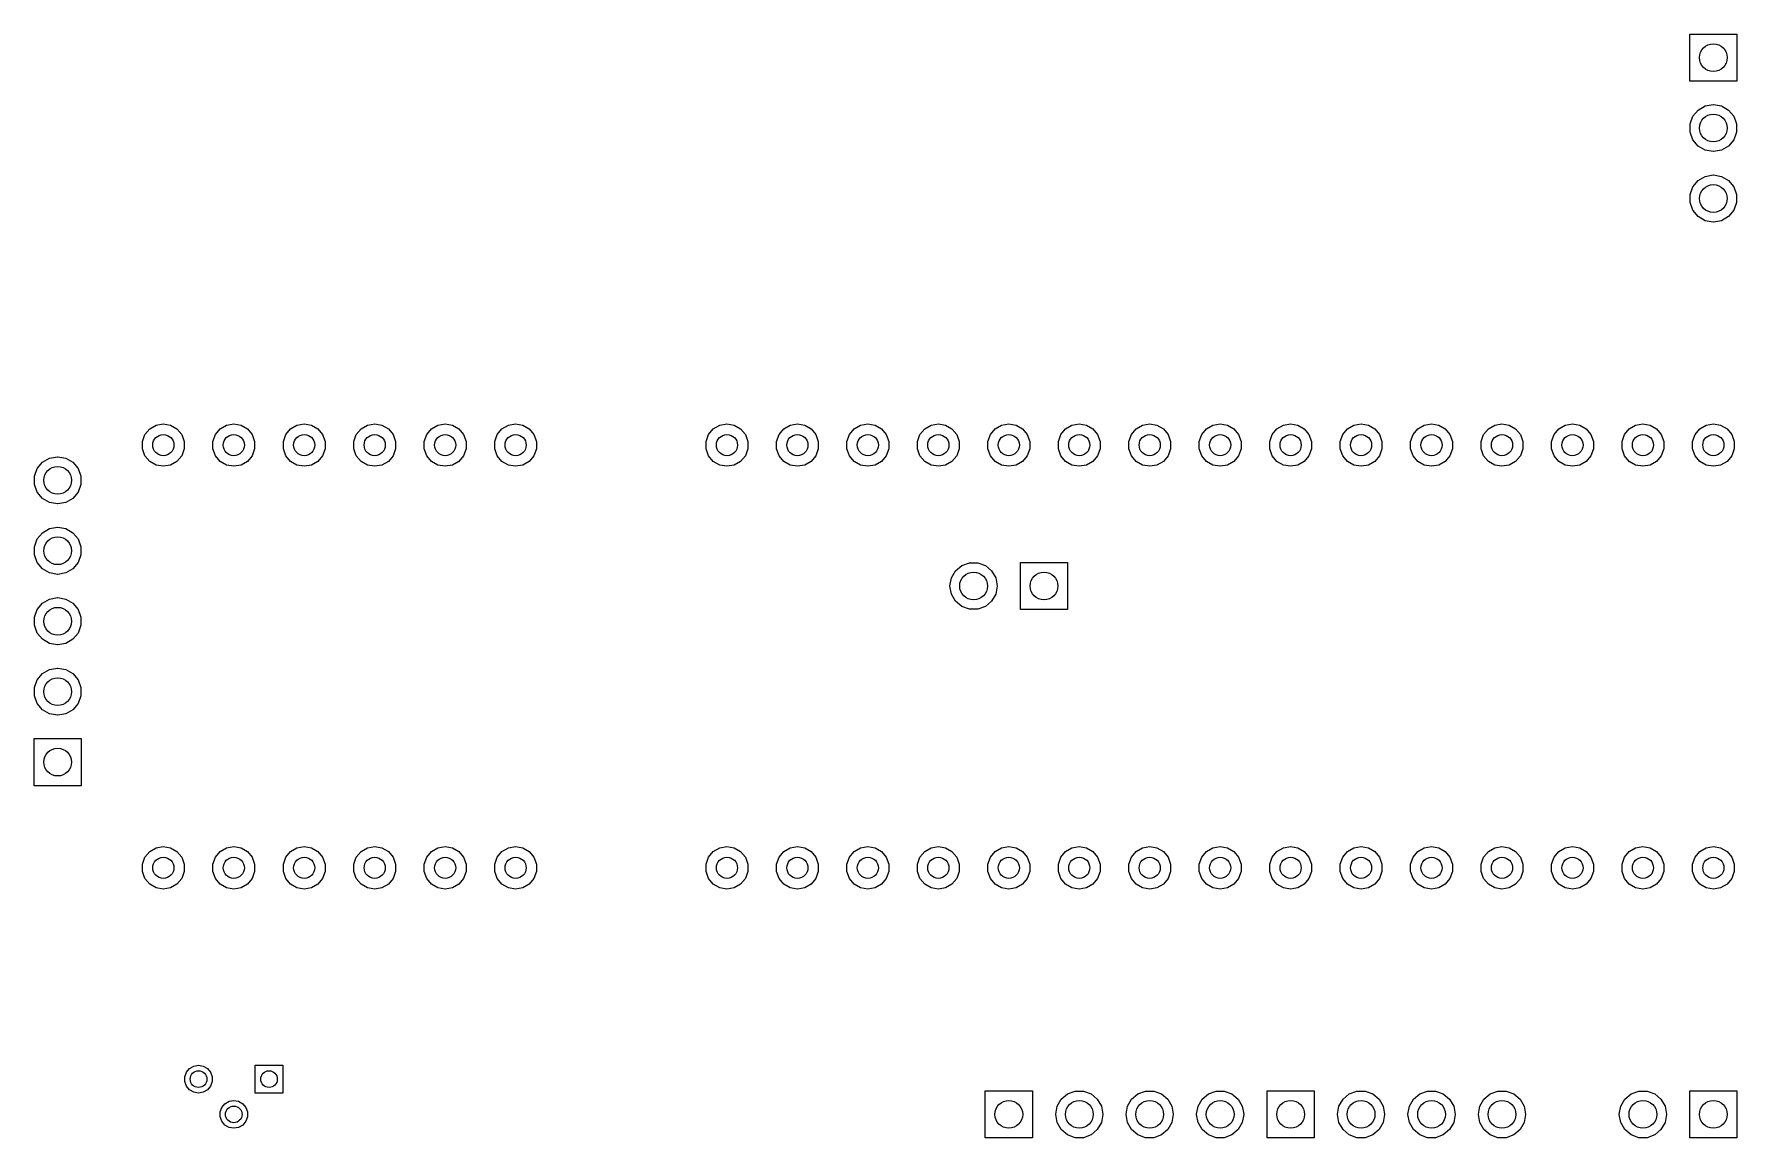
# Model space of a CAD drawing. Extents: x 119.8 to 181.2, y -84.7 to -44.9.
import ezdxf

# ---------------------------------------------------------------- set-up
doc = ezdxf.new("R2010")
doc.units = 0
doc.header["$MEASUREMENT"] = 0
doc.layers.add('BLACK', color=7, linetype='CONTINUOUS')

msp = doc.modelspace()

# ---------------------------------------------------------------- linework, layer by layer
at = {"layer": 'Black'}
for p, q in [((179.49, -46.57), (179.49, -44.87)), ((179.49, -44.87), (181.19, -44.87)), ((181.19, -44.87), (181.19, -46.57)), ((181.19, -46.57), (179.49, -46.57)), ((179.5, -48.1124), (179.601, -47.835)), ((179.601, -47.835), (179.79, -47.6089)), ((179.79, -47.6089), (180.046, -47.4613)), ((180.046, -47.4613), (180.337, -47.41)), ((180.337, -47.41), (180.343, -47.41)), ((180.343, -47.41), (180.634, -47.4613)), ((180.634, -47.4613), (180.89, -47.6089)), ((180.89, -47.6089), (181.079, -47.835)), ((181.079, -47.835), (181.18, -48.1124)), ((179.5, -48.4076), (179.5, -48.1124)), ((179.601, -48.685), (179.5, -48.4076)), ((181.18, -48.4076), (181.079, -48.685)), ((181.18, -48.1124), (181.18, -48.4076)), ((179.79, -48.9111), (179.601, -48.685)), ((180.046, -49.0587), (179.79, -48.9111)), ((180.337, -49.11), (180.046, -49.0587)), ((180.343, -49.11), (180.337, -49.11)), ((180.634, -49.0587), (180.343, -49.11)), ((180.89, -48.9111), (180.634, -49.0587)), ((181.079, -48.685), (180.89, -48.9111)), ((179.601, -50.375), (179.79, -50.1489)), ((179.79, -50.1489), (180.046, -50.0013)), ((180.046, -50.0013), (180.337, -49.95)), ((180.337, -49.95), (180.343, -49.95)), ((180.343, -49.95), (180.634, -50.0013)), ((180.634, -50.0013), (180.89, -50.1489)), ((180.89, -50.1489), (181.079, -50.375)), ((179.5, -50.6524), (179.601, -50.375)), ((179.5, -50.9476), (179.5, -50.6524)), ((179.601, -51.225), (179.5, -50.9476)), ((181.079, -50.375), (181.18, -50.6524)), ((181.18, -50.9476), (181.079, -51.225)), ((181.18, -50.6524), (181.18, -50.9476)), ((179.79, -51.4511), (179.601, -51.225)), ((180.046, -51.5987), (179.79, -51.4511)), ((180.89, -51.4511), (180.634, -51.5987)), ((181.079, -51.225), (180.89, -51.4511)), ((180.337, -51.65), (180.046, -51.5987)), ((180.343, -51.65), (180.337, -51.65)), ((180.634, -51.5987), (180.343, -51.65)), ((124.198, -58.9712), (124.46, -58.9251)), ((124.46, -58.9251), (124.722, -58.9712)), ((126.738, -58.9712), (127, -58.9251)), ((127, -58.9251), (127.262, -58.9712)), ((129.278, -58.9712), (129.54, -58.9251)), ((129.54, -58.9251), (129.802, -58.9712)), ((131.818, -58.9712), (132.08, -58.9251)), ((132.08, -58.9251), (132.342, -58.9712)), ((134.358, -58.9712), (134.62, -58.9251)), ((134.62, -58.9251), (134.882, -58.9712)), ((136.898, -58.9712), (137.16, -58.9251)), ((137.16, -58.9251), (137.422, -58.9712)), ((144.518, -58.9712), (144.78, -58.9251)), ((144.78, -58.9251), (145.042, -58.9712)), ((147.058, -58.9712), (147.32, -58.9251)), ((147.32, -58.9251), (147.582, -58.9712)), ((149.598, -58.9712), (149.86, -58.9251)), ((149.86, -58.9251), (150.122, -58.9712)), ((152.138, -58.9712), (152.4, -58.9251)), ((152.4, -58.9251), (152.662, -58.9712)), ((154.678, -58.9712), (154.94, -58.9251)), ((154.94, -58.9251), (155.202, -58.9712)), ((157.218, -58.9712), (157.48, -58.9251)), ((157.48, -58.9251), (157.742, -58.9712)), ((159.758, -58.9712), (160.02, -58.9251)), ((160.02, -58.9251), (160.282, -58.9712)), ((162.298, -58.9712), (162.56, -58.9251)), ((162.56, -58.9251), (162.822, -58.9712)), ((164.838, -58.9712), (165.1, -58.9251)), ((165.1, -58.9251), (165.362, -58.9712)), ((167.378, -58.9712), (167.64, -58.9251)), ((167.64, -58.9251), (167.902, -58.9712)), ((169.918, -58.9712), (170.18, -58.9251)), ((170.18, -58.9251), (170.442, -58.9712)), ((172.458, -58.9712), (172.72, -58.9251)), ((172.72, -58.9251), (172.982, -58.9712)), ((174.998, -58.9712), (175.26, -58.9251)), ((175.26, -58.9251), (175.522, -58.9712)), ((177.538, -58.9712), (177.8, -58.9251)), ((177.8, -58.9251), (178.062, -58.9712)), ((180.078, -58.9712), (180.34, -58.9251)), ((180.34, -58.9251), (180.602, -58.9712)), ((123.707, -59.5572), (123.798, -59.3075)), ((123.798, -59.3075), (123.968, -59.104)), ((123.968, -59.104), (124.198, -58.9712)), ((124.722, -58.9712), (124.952, -59.104)), ((124.952, -59.104), (125.122, -59.3075)), ((125.122, -59.3075), (125.213, -59.5572)), ((126.247, -59.5572), (126.338, -59.3075)), ((126.338, -59.3075), (126.508, -59.104)), ((126.508, -59.104), (126.738, -58.9712)), ((127.262, -58.9712), (127.492, -59.104)), ((127.492, -59.104), (127.662, -59.3075)), ((127.662, -59.3075), (127.753, -59.5572)), ((128.787, -59.5572), (128.878, -59.3075)), ((128.878, -59.3075), (129.048, -59.104)), ((129.048, -59.104), (129.278, -58.9712)), ((129.802, -58.9712), (130.032, -59.104)), ((130.032, -59.104), (130.202, -59.3075)), ((130.202, -59.3075), (130.293, -59.5572)), ((131.327, -59.5572), (131.418, -59.3075)), ((131.418, -59.3075), (131.588, -59.104)), ((131.588, -59.104), (131.818, -58.9712)), ((132.342, -58.9712), (132.572, -59.104)), ((132.572, -59.104), (132.742, -59.3075)), ((132.742, -59.3075), (132.833, -59.5572)), ((133.867, -59.5572), (133.958, -59.3075)), ((133.958, -59.3075), (134.128, -59.104)), ((134.128, -59.104), (134.358, -58.9712)), ((134.882, -58.9712), (135.112, -59.104)), ((135.112, -59.104), (135.282, -59.3075)), ((135.282, -59.3075), (135.373, -59.5572)), ((136.407, -59.5572), (136.498, -59.3075)), ((136.498, -59.3075), (136.668, -59.104)), ((136.668, -59.104), (136.898, -58.9712)), ((137.422, -58.9712), (137.652, -59.104)), ((137.652, -59.104), (137.822, -59.3075)), ((137.822, -59.3075), (137.913, -59.5572)), ((144.027, -59.5572), (144.118, -59.3075)), ((144.118, -59.3075), (144.288, -59.104)), ((144.288, -59.104), (144.518, -58.9712)), ((145.042, -58.9712), (145.272, -59.104)), ((145.272, -59.104), (145.442, -59.3075)), ((145.442, -59.3075), (145.533, -59.5572)), ((146.567, -59.5572), (146.658, -59.3075)), ((146.658, -59.3075), (146.828, -59.104)), ((146.828, -59.104), (147.058, -58.9712)), ((147.582, -58.9712), (147.812, -59.104)), ((147.812, -59.104), (147.982, -59.3075)), ((147.982, -59.3075), (148.073, -59.5572)), ((149.107, -59.5572), (149.198, -59.3075)), ((149.198, -59.3075), (149.368, -59.104)), ((149.368, -59.104), (149.598, -58.9712)), ((150.122, -58.9712), (150.352, -59.104)), ((150.352, -59.104), (150.522, -59.3075)), ((150.522, -59.3075), (150.613, -59.5572)), ((151.647, -59.5572), (151.738, -59.3075)), ((151.738, -59.3075), (151.908, -59.104)), ((151.908, -59.104), (152.138, -58.9712)), ((152.662, -58.9712), (152.892, -59.104)), ((152.892, -59.104), (153.062, -59.3075)), ((153.062, -59.3075), (153.153, -59.5572)), ((154.187, -59.5572), (154.278, -59.3075)), ((154.278, -59.3075), (154.448, -59.104)), ((154.448, -59.104), (154.678, -58.9712)), ((155.202, -58.9712), (155.432, -59.104)), ((155.432, -59.104), (155.602, -59.3075)), ((155.602, -59.3075), (155.693, -59.5572)), ((156.727, -59.5572), (156.818, -59.3075)), ((156.818, -59.3075), (156.988, -59.104)), ((156.988, -59.104), (157.218, -58.9712)), ((157.742, -58.9712), (157.972, -59.104)), ((157.972, -59.104), (158.142, -59.3075)), ((158.142, -59.3075), (158.233, -59.5572)), ((159.267, -59.5572), (159.358, -59.3075)), ((159.358, -59.3075), (159.528, -59.104)), ((159.528, -59.104), (159.758, -58.9712)), ((160.282, -58.9712), (160.512, -59.104)), ((160.512, -59.104), (160.682, -59.3075)), ((160.682, -59.3075), (160.773, -59.5572)), ((161.807, -59.5572), (161.898, -59.3075)), ((161.898, -59.3075), (162.068, -59.104)), ((162.068, -59.104), (162.298, -58.9712)), ((162.822, -58.9712), (163.052, -59.104)), ((163.052, -59.104), (163.222, -59.3075)), ((163.222, -59.3075), (163.313, -59.5572)), ((164.347, -59.5572), (164.438, -59.3075)), ((164.438, -59.3075), (164.608, -59.104)), ((164.608, -59.104), (164.838, -58.9712)), ((165.362, -58.9712), (165.592, -59.104)), ((165.592, -59.104), (165.762, -59.3075)), ((165.762, -59.3075), (165.853, -59.5572)), ((166.887, -59.5572), (166.978, -59.3075)), ((166.978, -59.3075), (167.148, -59.104)), ((167.148, -59.104), (167.378, -58.9712)), ((167.902, -58.9712), (168.132, -59.104)), ((168.132, -59.104), (168.302, -59.3075)), ((168.302, -59.3075), (168.393, -59.5572)), ((169.427, -59.5572), (169.518, -59.3075)), ((169.518, -59.3075), (169.688, -59.104)), ((169.688, -59.104), (169.918, -58.9712)), ((170.442, -58.9712), (170.672, -59.104)), ((170.672, -59.104), (170.842, -59.3075)), ((170.842, -59.3075), (170.933, -59.5572)), ((171.967, -59.5572), (172.058, -59.3075)), ((172.058, -59.3075), (172.228, -59.104)), ((172.228, -59.104), (172.458, -58.9712)), ((172.982, -58.9712), (173.212, -59.104)), ((173.212, -59.104), (173.382, -59.3075)), ((173.382, -59.3075), (173.473, -59.5572)), ((174.507, -59.5572), (174.598, -59.3075)), ((174.598, -59.3075), (174.768, -59.104)), ((174.768, -59.104), (174.998, -58.9712)), ((175.522, -58.9712), (175.752, -59.104)), ((175.752, -59.104), (175.922, -59.3075)), ((175.922, -59.3075), (176.013, -59.5572)), ((177.047, -59.5572), (177.138, -59.3075)), ((177.138, -59.3075), (177.308, -59.104)), ((177.308, -59.104), (177.538, -58.9712)), ((178.062, -58.9712), (178.292, -59.104)), ((178.292, -59.104), (178.462, -59.3075)), ((178.462, -59.3075), (178.553, -59.5572)), ((179.587, -59.5572), (179.678, -59.3075)), ((179.678, -59.3075), (179.848, -59.104)), ((179.848, -59.104), (180.078, -58.9712)), ((180.602, -58.9712), (180.832, -59.104)), ((180.832, -59.104), (181.002, -59.3075)), ((181.002, -59.3075), (181.093, -59.5572)), ((120.1, -60.3089), (120.356, -60.1613)), ((120.356, -60.1613), (120.647, -60.11)), ((120.647, -60.11), (120.653, -60.11)), ((120.653, -60.11), (120.944, -60.1613)), ((120.944, -60.1613), (121.2, -60.3089)), ((123.707, -59.8228), (123.707, -59.5572)), ((123.798, -60.0725), (123.707, -59.8228)), ((123.968, -60.276), (123.798, -60.0725)), ((125.122, -60.0725), (124.952, -60.276)), ((125.213, -59.8228), (125.122, -60.0725)), ((125.213, -59.5572), (125.213, -59.8228)), ((126.247, -59.8228), (126.247, -59.5572)), ((126.338, -60.0725), (126.247, -59.8228)), ((126.508, -60.276), (126.338, -60.0725)), ((127.662, -60.0725), (127.492, -60.276)), ((127.753, -59.8228), (127.662, -60.0725)), ((127.753, -59.5572), (127.753, -59.8228)), ((128.787, -59.8228), (128.787, -59.5572)), ((128.878, -60.0725), (128.787, -59.8228)), ((129.048, -60.276), (128.878, -60.0725)), ((130.202, -60.0725), (130.032, -60.276)), ((130.293, -59.8228), (130.202, -60.0725)), ((130.293, -59.5572), (130.293, -59.8228)), ((131.327, -59.8228), (131.327, -59.5572)), ((131.418, -60.0725), (131.327, -59.8228)), ((131.588, -60.276), (131.418, -60.0725)), ((132.742, -60.0725), (132.572, -60.276)), ((132.833, -59.8228), (132.742, -60.0725)), ((132.833, -59.5572), (132.833, -59.8228)), ((133.867, -59.8228), (133.867, -59.5572)), ((133.958, -60.0725), (133.867, -59.8228)), ((134.128, -60.276), (133.958, -60.0725)), ((135.282, -60.0725), (135.112, -60.276)), ((135.373, -59.8228), (135.282, -60.0725)), ((135.373, -59.5572), (135.373, -59.8228)), ((136.407, -59.8228), (136.407, -59.5572)), ((136.498, -60.0725), (136.407, -59.8228)), ((136.668, -60.276), (136.498, -60.0725)), ((137.822, -60.0725), (137.652, -60.276)), ((137.913, -59.8228), (137.822, -60.0725)), ((137.913, -59.5572), (137.913, -59.8228)), ((144.027, -59.8228), (144.027, -59.5572)), ((144.118, -60.0725), (144.027, -59.8228)), ((144.288, -60.276), (144.118, -60.0725)), ((145.442, -60.0725), (145.272, -60.276)), ((145.533, -59.8228), (145.442, -60.0725)), ((145.533, -59.5572), (145.533, -59.8228)), ((146.567, -59.8228), (146.567, -59.5572)), ((146.658, -60.0725), (146.567, -59.8228)), ((146.828, -60.276), (146.658, -60.0725)), ((147.982, -60.0725), (147.812, -60.276)), ((148.073, -59.8228), (147.982, -60.0725)), ((148.073, -59.5572), (148.073, -59.8228)), ((149.107, -59.8228), (149.107, -59.5572)), ((149.198, -60.0725), (149.107, -59.8228)), ((149.368, -60.276), (149.198, -60.0725)), ((150.522, -60.0725), (150.352, -60.276)), ((150.613, -59.8228), (150.522, -60.0725)), ((150.613, -59.5572), (150.613, -59.8228)), ((151.647, -59.8228), (151.647, -59.5572)), ((151.738, -60.0725), (151.647, -59.8228)), ((151.908, -60.276), (151.738, -60.0725)), ((153.062, -60.0725), (152.892, -60.276)), ((153.153, -59.8228), (153.062, -60.0725)), ((153.153, -59.5572), (153.153, -59.8228)), ((154.187, -59.8228), (154.187, -59.5572)), ((154.278, -60.0725), (154.187, -59.8228)), ((154.448, -60.276), (154.278, -60.0725)), ((155.602, -60.0725), (155.432, -60.276)), ((155.693, -59.8228), (155.602, -60.0725)), ((155.693, -59.5572), (155.693, -59.8228)), ((156.727, -59.8228), (156.727, -59.5572)), ((156.818, -60.0725), (156.727, -59.8228)), ((156.988, -60.276), (156.818, -60.0725)), ((158.142, -60.0725), (157.972, -60.276)), ((158.233, -59.8228), (158.142, -60.0725)), ((158.233, -59.5572), (158.233, -59.8228)), ((159.267, -59.8228), (159.267, -59.5572)), ((159.358, -60.0725), (159.267, -59.8228)), ((159.528, -60.276), (159.358, -60.0725)), ((160.682, -60.0725), (160.512, -60.276)), ((160.773, -59.8228), (160.682, -60.0725)), ((160.773, -59.5572), (160.773, -59.8228)), ((161.807, -59.8228), (161.807, -59.5572)), ((161.898, -60.0725), (161.807, -59.8228)), ((162.068, -60.276), (161.898, -60.0725)), ((163.222, -60.0725), (163.052, -60.276)), ((163.313, -59.8228), (163.222, -60.0725)), ((163.313, -59.5572), (163.313, -59.8228)), ((164.347, -59.8228), (164.347, -59.5572)), ((164.438, -60.0725), (164.347, -59.8228)), ((164.608, -60.276), (164.438, -60.0725)), ((165.762, -60.0725), (165.592, -60.276)), ((165.853, -59.8228), (165.762, -60.0725)), ((165.853, -59.5572), (165.853, -59.8228)), ((166.887, -59.8228), (166.887, -59.5572)), ((166.978, -60.0725), (166.887, -59.8228)), ((167.148, -60.276), (166.978, -60.0725)), ((168.302, -60.0725), (168.132, -60.276)), ((168.393, -59.8228), (168.302, -60.0725)), ((168.393, -59.5572), (168.393, -59.8228)), ((169.427, -59.8228), (169.427, -59.5572)), ((169.518, -60.0725), (169.427, -59.8228)), ((169.688, -60.276), (169.518, -60.0725)), ((170.842, -60.0725), (170.672, -60.276)), ((170.933, -59.8228), (170.842, -60.0725)), ((170.933, -59.5572), (170.933, -59.8228)), ((171.967, -59.8228), (171.967, -59.5572)), ((172.058, -60.0725), (171.967, -59.8228)), ((172.228, -60.276), (172.058, -60.0725)), ((173.382, -60.0725), (173.212, -60.276)), ((173.473, -59.8228), (173.382, -60.0725)), ((173.473, -59.5572), (173.473, -59.8228)), ((174.507, -59.8228), (174.507, -59.5572)), ((174.598, -60.0725), (174.507, -59.8228)), ((174.768, -60.276), (174.598, -60.0725)), ((175.922, -60.0725), (175.752, -60.276)), ((176.013, -59.8228), (175.922, -60.0725)), ((176.013, -59.5572), (176.013, -59.8228)), ((177.047, -59.8228), (177.047, -59.5572)), ((177.138, -60.0725), (177.047, -59.8228)), ((177.308, -60.276), (177.138, -60.0725)), ((178.462, -60.0725), (178.292, -60.276)), ((178.553, -59.8228), (178.462, -60.0725)), ((178.553, -59.5572), (178.553, -59.8228)), ((179.587, -59.8228), (179.587, -59.5572)), ((179.678, -60.0725), (179.587, -59.8228)), ((179.848, -60.276), (179.678, -60.0725)), ((181.002, -60.0725), (180.832, -60.276)), ((181.093, -59.8228), (181.002, -60.0725)), ((181.093, -59.5572), (181.093, -59.8228)), ((119.81, -60.8124), (119.911, -60.535)), ((119.911, -60.535), (120.1, -60.3089)), ((121.2, -60.3089), (121.389, -60.535)), ((121.389, -60.535), (121.49, -60.8124)), ((124.198, -60.4088), (123.968, -60.276)), ((124.46, -60.4549), (124.198, -60.4088)), ((124.722, -60.4088), (124.46, -60.4549)), ((124.952, -60.276), (124.722, -60.4088)), ((126.738, -60.4088), (126.508, -60.276)), ((127, -60.4549), (126.738, -60.4088)), ((127.262, -60.4088), (127, -60.4549)), ((127.492, -60.276), (127.262, -60.4088)), ((129.278, -60.4088), (129.048, -60.276)), ((129.54, -60.4549), (129.278, -60.4088)), ((129.802, -60.4088), (129.54, -60.4549)), ((130.032, -60.276), (129.802, -60.4088)), ((131.818, -60.4088), (131.588, -60.276)), ((132.08, -60.4549), (131.818, -60.4088)), ((132.342, -60.4088), (132.08, -60.4549)), ((132.572, -60.276), (132.342, -60.4088)), ((134.358, -60.4088), (134.128, -60.276)), ((134.62, -60.4549), (134.358, -60.4088)), ((134.882, -60.4088), (134.62, -60.4549)), ((135.112, -60.276), (134.882, -60.4088)), ((136.898, -60.4088), (136.668, -60.276)), ((137.16, -60.4549), (136.898, -60.4088)), ((137.422, -60.4088), (137.16, -60.4549)), ((137.652, -60.276), (137.422, -60.4088)), ((144.518, -60.4088), (144.288, -60.276)), ((144.78, -60.4549), (144.518, -60.4088)), ((145.042, -60.4088), (144.78, -60.4549)), ((145.272, -60.276), (145.042, -60.4088)), ((147.058, -60.4088), (146.828, -60.276)), ((147.32, -60.4549), (147.058, -60.4088)), ((147.582, -60.4088), (147.32, -60.4549)), ((147.812, -60.276), (147.582, -60.4088)), ((149.598, -60.4088), (149.368, -60.276)), ((149.86, -60.4549), (149.598, -60.4088)), ((150.122, -60.4088), (149.86, -60.4549)), ((150.352, -60.276), (150.122, -60.4088)), ((152.138, -60.4088), (151.908, -60.276)), ((152.4, -60.4549), (152.138, -60.4088)), ((152.662, -60.4088), (152.4, -60.4549)), ((152.892, -60.276), (152.662, -60.4088)), ((154.678, -60.4088), (154.448, -60.276)), ((154.94, -60.4549), (154.678, -60.4088)), ((155.202, -60.4088), (154.94, -60.4549)), ((155.432, -60.276), (155.202, -60.4088)), ((157.218, -60.4088), (156.988, -60.276)), ((157.48, -60.4549), (157.218, -60.4088)), ((157.742, -60.4088), (157.48, -60.4549)), ((157.972, -60.276), (157.742, -60.4088)), ((159.758, -60.4088), (159.528, -60.276)), ((160.02, -60.4549), (159.758, -60.4088)), ((160.282, -60.4088), (160.02, -60.4549)), ((160.512, -60.276), (160.282, -60.4088)), ((162.298, -60.4088), (162.068, -60.276)), ((162.56, -60.4549), (162.298, -60.4088)), ((162.822, -60.4088), (162.56, -60.4549)), ((163.052, -60.276), (162.822, -60.4088)), ((164.838, -60.4088), (164.608, -60.276)), ((165.1, -60.4549), (164.838, -60.4088)), ((165.362, -60.4088), (165.1, -60.4549)), ((165.592, -60.276), (165.362, -60.4088)), ((167.378, -60.4088), (167.148, -60.276)), ((167.64, -60.4549), (167.378, -60.4088)), ((167.902, -60.4088), (167.64, -60.4549)), ((168.132, -60.276), (167.902, -60.4088)), ((169.918, -60.4088), (169.688, -60.276)), ((170.18, -60.4549), (169.918, -60.4088)), ((170.442, -60.4088), (170.18, -60.4549)), ((170.672, -60.276), (170.442, -60.4088)), ((172.458, -60.4088), (172.228, -60.276)), ((172.72, -60.4549), (172.458, -60.4088)), ((172.982, -60.4088), (172.72, -60.4549)), ((173.212, -60.276), (172.982, -60.4088)), ((174.998, -60.4088), (174.768, -60.276)), ((175.26, -60.4549), (174.998, -60.4088)), ((175.522, -60.4088), (175.26, -60.4549)), ((175.752, -60.276), (175.522, -60.4088)), ((177.538, -60.4088), (177.308, -60.276)), ((177.8, -60.4549), (177.538, -60.4088)), ((178.062, -60.4088), (177.8, -60.4549)), ((178.292, -60.276), (178.062, -60.4088)), ((180.078, -60.4088), (179.848, -60.276)), ((180.34, -60.4549), (180.078, -60.4088)), ((180.602, -60.4088), (180.34, -60.4549)), ((180.832, -60.276), (180.602, -60.4088)), ((119.81, -61.1076), (119.81, -60.8124)), ((119.911, -61.385), (119.81, -61.1076)), ((120.1, -61.6111), (119.911, -61.385)), ((121.389, -61.385), (121.2, -61.6111)), ((121.49, -61.1076), (121.389, -61.385)), ((121.49, -60.8124), (121.49, -61.1076)), ((120.356, -61.7587), (120.1, -61.6111)), ((120.647, -61.81), (120.356, -61.7587)), ((120.653, -61.81), (120.647, -61.81)), ((120.944, -61.7587), (120.653, -61.81)), ((121.2, -61.6111), (120.944, -61.7587)), ((119.81, -63.3524), (119.911, -63.075)), ((119.911, -63.075), (120.1, -62.8489)), ((120.1, -62.8489), (120.356, -62.7013)), ((120.356, -62.7013), (120.647, -62.65)), ((120.647, -62.65), (120.653, -62.65)), ((120.653, -62.65), (120.944, -62.7013)), ((120.944, -62.7013), (121.2, -62.8489)), ((121.2, -62.8489), (121.389, -63.075)), ((121.389, -63.075), (121.49, -63.3524)), ((119.81, -63.6476), (119.81, -63.3524)), ((119.911, -63.925), (119.81, -63.6476)), ((121.49, -63.6476), (121.389, -63.925)), ((121.49, -63.3524), (121.49, -63.6476)), ((120.1, -64.1511), (119.911, -63.925)), ((120.356, -64.2987), (120.1, -64.1511)), ((120.647, -64.35), (120.356, -64.2987)), ((120.653, -64.35), (120.647, -64.35)), ((120.944, -64.2987), (120.653, -64.35)), ((121.2, -64.1511), (120.944, -64.2987)), ((121.389, -63.925), (121.2, -64.1511)), ((152.871, -64.476), (153.019, -64.2204)), ((153.019, -64.2204), (153.245, -64.0306)), ((153.245, -64.0306), (153.522, -63.9297)), ((153.522, -63.9297), (153.818, -63.9297)), ((153.818, -63.9297), (154.095, -64.0306)), ((154.095, -64.0306), (154.321, -64.2204)), ((154.321, -64.2204), (154.469, -64.476)), ((155.36, -65.62), (155.36, -63.92)), ((155.36, -63.92), (157.06, -63.92)), ((157.06, -63.92), (157.06, -65.62)), ((152.82, -64.7668), (152.871, -64.476)), ((152.82, -64.7732), (152.82, -64.7668)), ((152.871, -65.064), (152.82, -64.7732)), ((153.019, -65.3196), (152.871, -65.064)), ((154.469, -65.064), (154.321, -65.3196)), ((154.469, -64.476), (154.52, -64.7668)), ((154.52, -64.7732), (154.469, -65.064)), ((154.52, -64.7668), (154.52, -64.7732)), ((119.81, -65.8924), (119.911, -65.615)), ((119.911, -65.615), (120.1, -65.3889)), ((120.1, -65.3889), (120.356, -65.2413)), ((120.356, -65.2413), (120.647, -65.19)), ((120.647, -65.19), (120.653, -65.19)), ((120.653, -65.19), (120.944, -65.2413)), ((120.944, -65.2413), (121.2, -65.3889)), ((121.2, -65.3889), (121.389, -65.615)), ((121.389, -65.615), (121.49, -65.8924)), ((153.245, -65.5094), (153.019, -65.3196)), ((153.522, -65.6103), (153.245, -65.5094)), ((153.818, -65.6103), (153.522, -65.6103)), ((154.095, -65.5094), (153.818, -65.6103)), ((154.321, -65.3196), (154.095, -65.5094)), ((157.06, -65.62), (155.36, -65.62)), ((119.81, -66.1876), (119.81, -65.8924)), ((119.911, -66.465), (119.81, -66.1876)), ((121.49, -66.1876), (121.389, -66.465)), ((121.49, -65.8924), (121.49, -66.1876)), ((120.1, -66.6911), (119.911, -66.465)), ((120.356, -66.8387), (120.1, -66.6911)), ((120.647, -66.89), (120.356, -66.8387)), ((120.653, -66.89), (120.647, -66.89)), ((120.944, -66.8387), (120.653, -66.89)), ((121.2, -66.6911), (120.944, -66.8387)), ((121.389, -66.465), (121.2, -66.6911)), ((119.911, -68.155), (120.1, -67.9289)), ((120.1, -67.9289), (120.356, -67.7813)), ((120.356, -67.7813), (120.647, -67.73)), ((120.647, -67.73), (120.653, -67.73)), ((120.653, -67.73), (120.944, -67.7813)), ((120.944, -67.7813), (121.2, -67.9289)), ((121.2, -67.9289), (121.389, -68.155)), ((119.81, -68.4324), (119.911, -68.155)), ((119.81, -68.7276), (119.81, -68.4324)), ((119.911, -69.005), (119.81, -68.7276)), ((121.389, -68.155), (121.49, -68.4324)), ((121.49, -68.7276), (121.389, -69.005)), ((121.49, -68.4324), (121.49, -68.7276)), ((120.1, -69.2311), (119.911, -69.005)), ((120.356, -69.3787), (120.1, -69.2311)), ((121.2, -69.2311), (120.944, -69.3787)), ((121.389, -69.005), (121.2, -69.2311)), ((120.647, -69.43), (120.356, -69.3787)), ((120.653, -69.43), (120.647, -69.43)), ((120.944, -69.3787), (120.653, -69.43)), ((119.8, -71.97), (119.8, -70.27)), ((119.8, -70.27), (121.5, -70.27)), ((121.5, -70.27), (121.5, -71.97)), ((121.5, -71.97), (119.8, -71.97)), ((123.968, -74.344), (124.198, -74.2112)), ((124.198, -74.2112), (124.46, -74.1651)), ((124.46, -74.1651), (124.722, -74.2112)), ((124.722, -74.2112), (124.952, -74.344)), ((126.508, -74.344), (126.738, -74.2112)), ((126.738, -74.2112), (127, -74.1651)), ((127, -74.1651), (127.262, -74.2112)), ((127.262, -74.2112), (127.492, -74.344)), ((129.048, -74.344), (129.278, -74.2112)), ((129.278, -74.2112), (129.54, -74.1651)), ((129.54, -74.1651), (129.802, -74.2112)), ((129.802, -74.2112), (130.032, -74.344)), ((131.588, -74.344), (131.818, -74.2112)), ((131.818, -74.2112), (132.08, -74.1651)), ((132.08, -74.1651), (132.342, -74.2112)), ((132.342, -74.2112), (132.572, -74.344)), ((134.128, -74.344), (134.358, -74.2112)), ((134.358, -74.2112), (134.62, -74.1651)), ((134.62, -74.1651), (134.882, -74.2112)), ((134.882, -74.2112), (135.112, -74.344)), ((136.668, -74.344), (136.898, -74.2112)), ((136.898, -74.2112), (137.16, -74.1651)), ((137.16, -74.1651), (137.422, -74.2112)), ((137.422, -74.2112), (137.652, -74.344)), ((144.288, -74.344), (144.518, -74.2112)), ((144.518, -74.2112), (144.78, -74.1651)), ((144.78, -74.1651), (145.042, -74.2112)), ((145.042, -74.2112), (145.272, -74.344)), ((146.828, -74.344), (147.058, -74.2112)), ((147.058, -74.2112), (147.32, -74.1651)), ((147.32, -74.1651), (147.582, -74.2112)), ((147.582, -74.2112), (147.812, -74.344)), ((149.368, -74.344), (149.598, -74.2112)), ((149.598, -74.2112), (149.86, -74.1651)), ((149.86, -74.1651), (150.122, -74.2112)), ((150.122, -74.2112), (150.352, -74.344)), ((151.908, -74.344), (152.138, -74.2112)), ((152.138, -74.2112), (152.4, -74.1651)), ((152.4, -74.1651), (152.662, -74.2112)), ((152.662, -74.2112), (152.892, -74.344)), ((154.448, -74.344), (154.678, -74.2112)), ((154.678, -74.2112), (154.94, -74.1651)), ((154.94, -74.1651), (155.202, -74.2112)), ((155.202, -74.2112), (155.432, -74.344)), ((156.988, -74.344), (157.218, -74.2112)), ((157.218, -74.2112), (157.48, -74.1651)), ((157.48, -74.1651), (157.742, -74.2112)), ((157.742, -74.2112), (157.972, -74.344)), ((159.528, -74.344), (159.758, -74.2112)), ((159.758, -74.2112), (160.02, -74.1651)), ((160.02, -74.1651), (160.282, -74.2112)), ((160.282, -74.2112), (160.512, -74.344)), ((162.068, -74.344), (162.298, -74.2112)), ((162.298, -74.2112), (162.56, -74.1651)), ((162.56, -74.1651), (162.822, -74.2112)), ((162.822, -74.2112), (163.052, -74.344)), ((164.608, -74.344), (164.838, -74.2112)), ((164.838, -74.2112), (165.1, -74.1651)), ((165.1, -74.1651), (165.362, -74.2112)), ((165.362, -74.2112), (165.592, -74.344)), ((167.148, -74.344), (167.378, -74.2112)), ((167.378, -74.2112), (167.64, -74.1651)), ((167.64, -74.1651), (167.902, -74.2112)), ((167.902, -74.2112), (168.132, -74.344)), ((169.688, -74.344), (169.918, -74.2112)), ((169.918, -74.2112), (170.18, -74.1651)), ((170.18, -74.1651), (170.442, -74.2112)), ((170.442, -74.2112), (170.672, -74.344)), ((172.228, -74.344), (172.458, -74.2112)), ((172.458, -74.2112), (172.72, -74.1651)), ((172.72, -74.1651), (172.982, -74.2112)), ((172.982, -74.2112), (173.212, -74.344)), ((174.768, -74.344), (174.998, -74.2112)), ((174.998, -74.2112), (175.26, -74.1651)), ((175.26, -74.1651), (175.522, -74.2112)), ((175.522, -74.2112), (175.752, -74.344)), ((177.308, -74.344), (177.538, -74.2112)), ((177.538, -74.2112), (177.8, -74.1651)), ((177.8, -74.1651), (178.062, -74.2112)), ((178.062, -74.2112), (178.292, -74.344)), ((179.848, -74.344), (180.078, -74.2112)), ((180.078, -74.2112), (180.34, -74.1651)), ((180.34, -74.1651), (180.602, -74.2112)), ((180.602, -74.2112), (180.832, -74.344)), ((123.707, -74.7972), (123.798, -74.5475)), ((123.707, -75.0628), (123.707, -74.7972)), ((123.798, -74.5475), (123.968, -74.344)), ((124.952, -74.344), (125.122, -74.5475)), ((125.122, -74.5475), (125.213, -74.7972)), ((125.213, -74.7972), (125.213, -75.0628)), ((126.247, -74.7972), (126.338, -74.5475)), ((126.247, -75.0628), (126.247, -74.7972)), ((126.338, -74.5475), (126.508, -74.344)), ((127.492, -74.344), (127.662, -74.5475)), ((127.662, -74.5475), (127.753, -74.7972)), ((127.753, -74.7972), (127.753, -75.0628)), ((128.787, -74.7972), (128.878, -74.5475)), ((128.787, -75.0628), (128.787, -74.7972)), ((128.878, -74.5475), (129.048, -74.344)), ((130.032, -74.344), (130.202, -74.5475)), ((130.202, -74.5475), (130.293, -74.7972)), ((130.293, -74.7972), (130.293, -75.0628)), ((131.327, -74.7972), (131.418, -74.5475)), ((131.327, -75.0628), (131.327, -74.7972)), ((131.418, -74.5475), (131.588, -74.344)), ((132.572, -74.344), (132.742, -74.5475)), ((132.742, -74.5475), (132.833, -74.7972)), ((132.833, -74.7972), (132.833, -75.0628)), ((133.867, -74.7972), (133.958, -74.5475)), ((133.867, -75.0628), (133.867, -74.7972)), ((133.958, -74.5475), (134.128, -74.344)), ((135.112, -74.344), (135.282, -74.5475)), ((135.282, -74.5475), (135.373, -74.7972)), ((135.373, -74.7972), (135.373, -75.0628)), ((136.407, -74.7972), (136.498, -74.5475)), ((136.407, -75.0628), (136.407, -74.7972)), ((136.498, -74.5475), (136.668, -74.344)), ((137.652, -74.344), (137.822, -74.5475)), ((137.822, -74.5475), (137.913, -74.7972)), ((137.913, -74.7972), (137.913, -75.0628)), ((144.027, -74.7972), (144.118, -74.5475)), ((144.027, -75.0628), (144.027, -74.7972)), ((144.118, -74.5475), (144.288, -74.344)), ((145.272, -74.344), (145.442, -74.5475)), ((145.442, -74.5475), (145.533, -74.7972)), ((145.533, -74.7972), (145.533, -75.0628)), ((146.567, -74.7972), (146.658, -74.5475)), ((146.567, -75.0628), (146.567, -74.7972)), ((146.658, -74.5475), (146.828, -74.344)), ((147.812, -74.344), (147.982, -74.5475)), ((147.982, -74.5475), (148.073, -74.7972)), ((148.073, -74.7972), (148.073, -75.0628)), ((149.107, -74.7972), (149.198, -74.5475)), ((149.107, -75.0628), (149.107, -74.7972)), ((149.198, -74.5475), (149.368, -74.344)), ((150.352, -74.344), (150.522, -74.5475)), ((150.522, -74.5475), (150.613, -74.7972)), ((150.613, -74.7972), (150.613, -75.0628)), ((151.647, -74.7972), (151.738, -74.5475)), ((151.647, -75.0628), (151.647, -74.7972)), ((151.738, -74.5475), (151.908, -74.344)), ((152.892, -74.344), (153.062, -74.5475)), ((153.062, -74.5475), (153.153, -74.7972)), ((153.153, -74.7972), (153.153, -75.0628)), ((154.187, -74.7972), (154.278, -74.5475)), ((154.187, -75.0628), (154.187, -74.7972)), ((154.278, -74.5475), (154.448, -74.344)), ((155.432, -74.344), (155.602, -74.5475)), ((155.602, -74.5475), (155.693, -74.7972)), ((155.693, -74.7972), (155.693, -75.0628)), ((156.727, -74.7972), (156.818, -74.5475)), ((156.727, -75.0628), (156.727, -74.7972)), ((156.818, -74.5475), (156.988, -74.344)), ((157.972, -74.344), (158.142, -74.5475)), ((158.142, -74.5475), (158.233, -74.7972)), ((158.233, -74.7972), (158.233, -75.0628)), ((159.267, -74.7972), (159.358, -74.5475)), ((159.267, -75.0628), (159.267, -74.7972)), ((159.358, -74.5475), (159.528, -74.344)), ((160.512, -74.344), (160.682, -74.5475)), ((160.682, -74.5475), (160.773, -74.7972)), ((160.773, -74.7972), (160.773, -75.0628)), ((161.807, -74.7972), (161.898, -74.5475)), ((161.807, -75.0628), (161.807, -74.7972)), ((161.898, -74.5475), (162.068, -74.344)), ((163.052, -74.344), (163.222, -74.5475)), ((163.222, -74.5475), (163.313, -74.7972)), ((163.313, -74.7972), (163.313, -75.0628)), ((164.347, -74.7972), (164.438, -74.5475)), ((164.347, -75.0628), (164.347, -74.7972)), ((164.438, -74.5475), (164.608, -74.344)), ((165.592, -74.344), (165.762, -74.5475)), ((165.762, -74.5475), (165.853, -74.7972)), ((165.853, -74.7972), (165.853, -75.0628)), ((166.887, -74.7972), (166.978, -74.5475)), ((166.887, -75.0628), (166.887, -74.7972)), ((166.978, -74.5475), (167.148, -74.344)), ((168.132, -74.344), (168.302, -74.5475)), ((168.302, -74.5475), (168.393, -74.7972)), ((168.393, -74.7972), (168.393, -75.0628)), ((169.427, -74.7972), (169.518, -74.5475)), ((169.427, -75.0628), (169.427, -74.7972)), ((169.518, -74.5475), (169.688, -74.344)), ((170.672, -74.344), (170.842, -74.5475)), ((170.842, -74.5475), (170.933, -74.7972)), ((170.933, -74.7972), (170.933, -75.0628)), ((171.967, -74.7972), (172.058, -74.5475)), ((171.967, -75.0628), (171.967, -74.7972)), ((172.058, -74.5475), (172.228, -74.344)), ((173.212, -74.344), (173.382, -74.5475)), ((173.382, -74.5475), (173.473, -74.7972)), ((173.473, -74.7972), (173.473, -75.0628)), ((174.507, -74.7972), (174.598, -74.5475)), ((174.507, -75.0628), (174.507, -74.7972)), ((174.598, -74.5475), (174.768, -74.344)), ((175.752, -74.344), (175.922, -74.5475)), ((175.922, -74.5475), (176.013, -74.7972)), ((176.013, -74.7972), (176.013, -75.0628)), ((177.047, -74.7972), (177.138, -74.5475)), ((177.047, -75.0628), (177.047, -74.7972)), ((177.138, -74.5475), (177.308, -74.344)), ((178.292, -74.344), (178.462, -74.5475)), ((178.462, -74.5475), (178.553, -74.7972)), ((178.553, -74.7972), (178.553, -75.0628)), ((179.587, -74.7972), (179.678, -74.5475)), ((179.587, -75.0628), (179.587, -74.7972)), ((179.678, -74.5475), (179.848, -74.344)), ((180.832, -74.344), (181.002, -74.5475)), ((181.002, -74.5475), (181.093, -74.7972)), ((181.093, -74.7972), (181.093, -75.0628)), ((123.798, -75.3125), (123.707, -75.0628)), ((123.968, -75.516), (123.798, -75.3125)), ((125.122, -75.3125), (124.952, -75.516)), ((125.213, -75.0628), (125.122, -75.3125)), ((126.338, -75.3125), (126.247, -75.0628)), ((126.508, -75.516), (126.338, -75.3125)), ((127.662, -75.3125), (127.492, -75.516)), ((127.753, -75.0628), (127.662, -75.3125)), ((128.878, -75.3125), (128.787, -75.0628)), ((129.048, -75.516), (128.878, -75.3125)), ((130.202, -75.3125), (130.032, -75.516)), ((130.293, -75.0628), (130.202, -75.3125)), ((131.418, -75.3125), (131.327, -75.0628)), ((131.588, -75.516), (131.418, -75.3125)), ((132.742, -75.3125), (132.572, -75.516)), ((132.833, -75.0628), (132.742, -75.3125)), ((133.958, -75.3125), (133.867, -75.0628)), ((134.128, -75.516), (133.958, -75.3125)), ((135.282, -75.3125), (135.112, -75.516)), ((135.373, -75.0628), (135.282, -75.3125)), ((136.498, -75.3125), (136.407, -75.0628)), ((136.668, -75.516), (136.498, -75.3125)), ((137.822, -75.3125), (137.652, -75.516)), ((137.913, -75.0628), (137.822, -75.3125)), ((144.118, -75.3125), (144.027, -75.0628)), ((144.288, -75.516), (144.118, -75.3125)), ((145.442, -75.3125), (145.272, -75.516)), ((145.533, -75.0628), (145.442, -75.3125)), ((146.658, -75.3125), (146.567, -75.0628)), ((146.828, -75.516), (146.658, -75.3125)), ((147.982, -75.3125), (147.812, -75.516)), ((148.073, -75.0628), (147.982, -75.3125)), ((149.198, -75.3125), (149.107, -75.0628)), ((149.368, -75.516), (149.198, -75.3125)), ((150.522, -75.3125), (150.352, -75.516)), ((150.613, -75.0628), (150.522, -75.3125)), ((151.738, -75.3125), (151.647, -75.0628)), ((151.908, -75.516), (151.738, -75.3125)), ((153.062, -75.3125), (152.892, -75.516)), ((153.153, -75.0628), (153.062, -75.3125)), ((154.278, -75.3125), (154.187, -75.0628)), ((154.448, -75.516), (154.278, -75.3125)), ((155.602, -75.3125), (155.432, -75.516)), ((155.693, -75.0628), (155.602, -75.3125)), ((156.818, -75.3125), (156.727, -75.0628)), ((156.988, -75.516), (156.818, -75.3125)), ((158.142, -75.3125), (157.972, -75.516)), ((158.233, -75.0628), (158.142, -75.3125)), ((159.358, -75.3125), (159.267, -75.0628)), ((159.528, -75.516), (159.358, -75.3125)), ((160.682, -75.3125), (160.512, -75.516)), ((160.773, -75.0628), (160.682, -75.3125)), ((161.898, -75.3125), (161.807, -75.0628)), ((162.068, -75.516), (161.898, -75.3125)), ((163.222, -75.3125), (163.052, -75.516)), ((163.313, -75.0628), (163.222, -75.3125)), ((164.438, -75.3125), (164.347, -75.0628)), ((164.608, -75.516), (164.438, -75.3125)), ((165.762, -75.3125), (165.592, -75.516)), ((165.853, -75.0628), (165.762, -75.3125)), ((166.978, -75.3125), (166.887, -75.0628)), ((167.148, -75.516), (166.978, -75.3125)), ((168.302, -75.3125), (168.132, -75.516)), ((168.393, -75.0628), (168.302, -75.3125)), ((169.518, -75.3125), (169.427, -75.0628)), ((169.688, -75.516), (169.518, -75.3125)), ((170.842, -75.3125), (170.672, -75.516)), ((170.933, -75.0628), (170.842, -75.3125)), ((172.058, -75.3125), (171.967, -75.0628)), ((172.228, -75.516), (172.058, -75.3125)), ((173.382, -75.3125), (173.212, -75.516)), ((173.473, -75.0628), (173.382, -75.3125)), ((174.598, -75.3125), (174.507, -75.0628)), ((174.768, -75.516), (174.598, -75.3125)), ((175.922, -75.3125), (175.752, -75.516)), ((176.013, -75.0628), (175.922, -75.3125)), ((177.138, -75.3125), (177.047, -75.0628)), ((177.308, -75.516), (177.138, -75.3125)), ((178.462, -75.3125), (178.292, -75.516)), ((178.553, -75.0628), (178.462, -75.3125)), ((179.678, -75.3125), (179.587, -75.0628)), ((179.848, -75.516), (179.678, -75.3125)), ((181.002, -75.3125), (180.832, -75.516)), ((181.093, -75.0628), (181.002, -75.3125)), ((124.198, -75.6488), (123.968, -75.516)), ((124.46, -75.6949), (124.198, -75.6488)), ((124.722, -75.6488), (124.46, -75.6949)), ((124.952, -75.516), (124.722, -75.6488)), ((126.738, -75.6488), (126.508, -75.516)), ((127, -75.6949), (126.738, -75.6488)), ((127.262, -75.6488), (127, -75.6949)), ((127.492, -75.516), (127.262, -75.6488)), ((129.278, -75.6488), (129.048, -75.516)), ((129.54, -75.6949), (129.278, -75.6488)), ((129.802, -75.6488), (129.54, -75.6949)), ((130.032, -75.516), (129.802, -75.6488)), ((131.818, -75.6488), (131.588, -75.516)), ((132.08, -75.6949), (131.818, -75.6488)), ((132.342, -75.6488), (132.08, -75.6949)), ((132.572, -75.516), (132.342, -75.6488)), ((134.358, -75.6488), (134.128, -75.516)), ((134.62, -75.6949), (134.358, -75.6488)), ((134.882, -75.6488), (134.62, -75.6949)), ((135.112, -75.516), (134.882, -75.6488)), ((136.898, -75.6488), (136.668, -75.516)), ((137.16, -75.6949), (136.898, -75.6488)), ((137.422, -75.6488), (137.16, -75.6949)), ((137.652, -75.516), (137.422, -75.6488)), ((144.518, -75.6488), (144.288, -75.516)), ((144.78, -75.6949), (144.518, -75.6488)), ((145.042, -75.6488), (144.78, -75.6949)), ((145.272, -75.516), (145.042, -75.6488)), ((147.058, -75.6488), (146.828, -75.516)), ((147.32, -75.6949), (147.058, -75.6488)), ((147.582, -75.6488), (147.32, -75.6949)), ((147.812, -75.516), (147.582, -75.6488)), ((149.598, -75.6488), (149.368, -75.516)), ((149.86, -75.6949), (149.598, -75.6488)), ((150.122, -75.6488), (149.86, -75.6949)), ((150.352, -75.516), (150.122, -75.6488)), ((152.138, -75.6488), (151.908, -75.516)), ((152.4, -75.6949), (152.138, -75.6488)), ((152.662, -75.6488), (152.4, -75.6949)), ((152.892, -75.516), (152.662, -75.6488)), ((154.678, -75.6488), (154.448, -75.516)), ((154.94, -75.6949), (154.678, -75.6488)), ((155.202, -75.6488), (154.94, -75.6949)), ((155.432, -75.516), (155.202, -75.6488)), ((157.218, -75.6488), (156.988, -75.516)), ((157.48, -75.6949), (157.218, -75.6488)), ((157.742, -75.6488), (157.48, -75.6949)), ((157.972, -75.516), (157.742, -75.6488)), ((159.758, -75.6488), (159.528, -75.516)), ((160.02, -75.6949), (159.758, -75.6488)), ((160.282, -75.6488), (160.02, -75.6949)), ((160.512, -75.516), (160.282, -75.6488)), ((162.298, -75.6488), (162.068, -75.516)), ((162.56, -75.6949), (162.298, -75.6488)), ((162.822, -75.6488), (162.56, -75.6949)), ((163.052, -75.516), (162.822, -75.6488)), ((164.838, -75.6488), (164.608, -75.516)), ((165.1, -75.6949), (164.838, -75.6488)), ((165.362, -75.6488), (165.1, -75.6949)), ((165.592, -75.516), (165.362, -75.6488)), ((167.378, -75.6488), (167.148, -75.516)), ((167.64, -75.6949), (167.378, -75.6488)), ((167.902, -75.6488), (167.64, -75.6949)), ((168.132, -75.516), (167.902, -75.6488)), ((169.918, -75.6488), (169.688, -75.516)), ((170.18, -75.6949), (169.918, -75.6488)), ((170.442, -75.6488), (170.18, -75.6949)), ((170.672, -75.516), (170.442, -75.6488)), ((172.458, -75.6488), (172.228, -75.516)), ((172.72, -75.6949), (172.458, -75.6488)), ((172.982, -75.6488), (172.72, -75.6949)), ((173.212, -75.516), (172.982, -75.6488)), ((174.998, -75.6488), (174.768, -75.516)), ((175.26, -75.6949), (174.998, -75.6488)), ((175.522, -75.6488), (175.26, -75.6949)), ((175.752, -75.516), (175.522, -75.6488)), ((177.538, -75.6488), (177.308, -75.516)), ((177.8, -75.6949), (177.538, -75.6488)), ((178.062, -75.6488), (177.8, -75.6949)), ((178.292, -75.516), (178.062, -75.6488)), ((180.078, -75.6488), (179.848, -75.516)), ((180.34, -75.6949), (180.078, -75.6488)), ((180.602, -75.6488), (180.34, -75.6949)), ((180.832, -75.516), (180.602, -75.6488)), ((125.295, -82.299), (125.407, -82.1655)), ((125.407, -82.1655), (125.558, -82.0784)), ((125.558, -82.0784), (125.73, -82.0481)), ((125.73, -82.0481), (125.902, -82.0784)), ((125.902, -82.0784), (126.053, -82.1655)), ((126.053, -82.1655), (126.165, -82.299)), ((127.77, -83.05), (127.77, -82.05)), ((127.77, -82.05), (128.77, -82.05)), ((128.77, -82.05), (128.77, -83.05)), ((125.236, -82.4628), (125.295, -82.299)), ((125.236, -82.6372), (125.236, -82.4628)), ((125.295, -82.801), (125.236, -82.6372)), ((125.407, -82.9345), (125.295, -82.801)), ((126.165, -82.801), (126.053, -82.9345)), ((126.165, -82.299), (126.224, -82.4628)), ((126.224, -82.6372), (126.165, -82.801)), ((126.224, -82.4628), (126.224, -82.6372)), ((125.558, -83.0216), (125.407, -82.9345)), ((125.73, -83.0519), (125.558, -83.0216)), ((125.902, -83.0216), (125.73, -83.0519)), ((126.053, -82.9345), (125.902, -83.0216)), ((126.565, -83.569), (126.677, -83.4355)), ((126.677, -83.4355), (126.828, -83.3484)), ((126.828, -83.3484), (127, -83.3181)), ((127, -83.3181), (127.172, -83.3484)), ((127.172, -83.3484), (127.323, -83.4355)), ((127.323, -83.4355), (127.435, -83.569)), ((128.77, -83.05), (127.77, -83.05)), ((154.09, -84.67), (154.09, -82.97)), ((154.09, -82.97), (155.79, -82.97)), ((155.79, -82.97), (155.79, -84.67)), ((156.681, -83.526), (156.829, -83.2704)), ((156.829, -83.2704), (157.055, -83.0806)), ((157.055, -83.0806), (157.332, -82.9797)), ((157.332, -82.9797), (157.628, -82.9797)), ((157.628, -82.9797), (157.905, -83.0806)), ((157.905, -83.0806), (158.131, -83.2704)), ((158.131, -83.2704), (158.279, -83.526)), ((159.221, -83.526), (159.369, -83.2704)), ((159.369, -83.2704), (159.595, -83.0806)), ((159.595, -83.0806), (159.872, -82.9797)), ((159.872, -82.9797), (160.168, -82.9797)), ((160.168, -82.9797), (160.445, -83.0806)), ((160.445, -83.0806), (160.671, -83.2704)), ((160.671, -83.2704), (160.819, -83.526)), ((161.761, -83.526), (161.909, -83.2704)), ((161.909, -83.2704), (162.135, -83.0806)), ((162.135, -83.0806), (162.412, -82.9797)), ((162.412, -82.9797), (162.708, -82.9797)), ((162.708, -82.9797), (162.985, -83.0806)), ((162.985, -83.0806), (163.211, -83.2704)), ((163.211, -83.2704), (163.359, -83.526)), ((164.25, -84.67), (164.25, -82.97)), ((164.25, -82.97), (165.95, -82.97)), ((165.95, -82.97), (165.95, -84.67)), ((166.841, -83.526), (166.989, -83.2704)), ((166.989, -83.2704), (167.215, -83.0806)), ((167.215, -83.0806), (167.492, -82.9797)), ((167.492, -82.9797), (167.788, -82.9797)), ((167.788, -82.9797), (168.065, -83.0806)), ((168.065, -83.0806), (168.291, -83.2704)), ((168.291, -83.2704), (168.439, -83.526)), ((169.381, -83.526), (169.529, -83.2704)), ((169.529, -83.2704), (169.755, -83.0806)), ((169.755, -83.0806), (170.032, -82.9797)), ((170.032, -82.9797), (170.328, -82.9797)), ((170.328, -82.9797), (170.605, -83.0806)), ((170.605, -83.0806), (170.831, -83.2704)), ((170.831, -83.2704), (170.979, -83.526)), ((171.921, -83.526), (172.069, -83.2704)), ((172.069, -83.2704), (172.295, -83.0806)), ((172.295, -83.0806), (172.572, -82.9797)), ((172.572, -82.9797), (172.868, -82.9797)), ((172.868, -82.9797), (173.145, -83.0806)), ((173.145, -83.0806), (173.371, -83.2704)), ((173.371, -83.2704), (173.519, -83.526)), ((177.001, -83.526), (177.149, -83.2704)), ((177.149, -83.2704), (177.375, -83.0806)), ((177.375, -83.0806), (177.652, -82.9797)), ((177.652, -82.9797), (177.948, -82.9797)), ((177.948, -82.9797), (178.225, -83.0806)), ((178.225, -83.0806), (178.451, -83.2704)), ((178.451, -83.2704), (178.599, -83.526)), ((179.49, -84.67), (179.49, -82.97)), ((179.49, -82.97), (181.19, -82.97)), ((181.19, -82.97), (181.19, -84.67)), ((126.506, -83.7328), (126.565, -83.569)), ((126.506, -83.9072), (126.506, -83.7328)), ((126.565, -84.071), (126.506, -83.9072)), ((126.677, -84.2045), (126.565, -84.071)), ((127.435, -84.071), (127.323, -84.2045)), ((127.435, -83.569), (127.494, -83.7328)), ((127.494, -83.9072), (127.435, -84.071)), ((127.494, -83.7328), (127.494, -83.9072)), ((156.63, -83.8168), (156.681, -83.526)), ((156.63, -83.8232), (156.63, -83.8168)), ((156.681, -84.114), (156.63, -83.8232)), ((158.279, -83.526), (158.33, -83.8168)), ((158.33, -83.8232), (158.279, -84.114)), ((158.33, -83.8168), (158.33, -83.8232)), ((159.17, -83.8168), (159.221, -83.526)), ((159.17, -83.8232), (159.17, -83.8168)), ((159.221, -84.114), (159.17, -83.8232)), ((160.819, -83.526), (160.87, -83.8168)), ((160.87, -83.8232), (160.819, -84.114)), ((160.87, -83.8168), (160.87, -83.8232)), ((161.71, -83.8168), (161.761, -83.526)), ((161.71, -83.8232), (161.71, -83.8168)), ((161.761, -84.114), (161.71, -83.8232)), ((163.359, -83.526), (163.41, -83.8168)), ((163.41, -83.8232), (163.359, -84.114)), ((163.41, -83.8168), (163.41, -83.8232)), ((166.79, -83.8168), (166.841, -83.526)), ((166.79, -83.8232), (166.79, -83.8168)), ((166.841, -84.114), (166.79, -83.8232)), ((168.439, -83.526), (168.49, -83.8168)), ((168.49, -83.8232), (168.439, -84.114)), ((168.49, -83.8168), (168.49, -83.8232)), ((169.33, -83.8168), (169.381, -83.526)), ((169.33, -83.8232), (169.33, -83.8168)), ((169.381, -84.114), (169.33, -83.8232)), ((170.979, -83.526), (171.03, -83.8168)), ((171.03, -83.8232), (170.979, -84.114)), ((171.03, -83.8168), (171.03, -83.8232)), ((171.87, -83.8168), (171.921, -83.526)), ((171.87, -83.8232), (171.87, -83.8168)), ((171.921, -84.114), (171.87, -83.8232)), ((173.519, -83.526), (173.57, -83.8168)), ((173.57, -83.8232), (173.519, -84.114)), ((173.57, -83.8168), (173.57, -83.8232)), ((176.95, -83.8168), (177.001, -83.526)), ((176.95, -83.8232), (176.95, -83.8168)), ((177.001, -84.114), (176.95, -83.8232)), ((178.599, -83.526), (178.65, -83.8168)), ((178.65, -83.8232), (178.599, -84.114)), ((178.65, -83.8168), (178.65, -83.8232)), ((126.828, -84.2916), (126.677, -84.2045)), ((127, -84.3219), (126.828, -84.2916)), ((127.172, -84.2916), (127, -84.3219)), ((127.323, -84.2045), (127.172, -84.2916)), ((155.79, -84.67), (154.09, -84.67)), ((156.829, -84.3696), (156.681, -84.114)), ((157.055, -84.5594), (156.829, -84.3696)), ((157.332, -84.6603), (157.055, -84.5594)), ((157.628, -84.6603), (157.332, -84.6603)), ((157.905, -84.5594), (157.628, -84.6603)), ((158.131, -84.3696), (157.905, -84.5594)), ((158.279, -84.114), (158.131, -84.3696)), ((159.369, -84.3696), (159.221, -84.114)), ((159.595, -84.5594), (159.369, -84.3696)), ((159.872, -84.6603), (159.595, -84.5594)), ((160.168, -84.6603), (159.872, -84.6603)), ((160.445, -84.5594), (160.168, -84.6603)), ((160.671, -84.3696), (160.445, -84.5594)), ((160.819, -84.114), (160.671, -84.3696)), ((161.909, -84.3696), (161.761, -84.114)), ((162.135, -84.5594), (161.909, -84.3696)), ((162.412, -84.6603), (162.135, -84.5594)), ((162.708, -84.6603), (162.412, -84.6603)), ((162.985, -84.5594), (162.708, -84.6603)), ((163.211, -84.3696), (162.985, -84.5594)), ((163.359, -84.114), (163.211, -84.3696)), ((165.95, -84.67), (164.25, -84.67)), ((166.989, -84.3696), (166.841, -84.114)), ((167.215, -84.5594), (166.989, -84.3696)), ((167.492, -84.6603), (167.215, -84.5594)), ((167.788, -84.6603), (167.492, -84.6603)), ((168.065, -84.5594), (167.788, -84.6603)), ((168.291, -84.3696), (168.065, -84.5594)), ((168.439, -84.114), (168.291, -84.3696)), ((169.529, -84.3696), (169.381, -84.114)), ((169.755, -84.5594), (169.529, -84.3696)), ((170.032, -84.6603), (169.755, -84.5594)), ((170.328, -84.6603), (170.032, -84.6603)), ((170.605, -84.5594), (170.328, -84.6603)), ((170.831, -84.3696), (170.605, -84.5594)), ((170.979, -84.114), (170.831, -84.3696)), ((172.069, -84.3696), (171.921, -84.114)), ((172.295, -84.5594), (172.069, -84.3696)), ((172.572, -84.6603), (172.295, -84.5594)), ((172.868, -84.6603), (172.572, -84.6603)), ((173.145, -84.5594), (172.868, -84.6603)), ((173.371, -84.3696), (173.145, -84.5594)), ((173.519, -84.114), (173.371, -84.3696)), ((177.149, -84.3696), (177.001, -84.114)), ((177.375, -84.5594), (177.149, -84.3696)), ((177.652, -84.6603), (177.375, -84.5594)), ((177.948, -84.6603), (177.652, -84.6603)), ((178.225, -84.5594), (177.948, -84.6603)), ((178.451, -84.3696), (178.225, -84.5594)), ((178.599, -84.114), (178.451, -84.3696)), ((181.19, -84.67), (179.49, -84.67))]:
    msp.add_line(p, q, dxfattribs=at)
for centre, radius in [((180.34, -45.72), 0.5), ((180.34, -48.26), 0.5), ((180.34, -50.8), 0.5), ((124.46, -59.69), 0.381), ((127, -59.69), 0.381), ((129.54, -59.69), 0.381), ((132.08, -59.69), 0.381), ((134.62, -59.69), 0.381), ((137.16, -59.69), 0.381), ((144.78, -59.69), 0.381), ((147.32, -59.69), 0.381), ((149.86, -59.69), 0.381), ((152.4, -59.69), 0.381), ((154.94, -59.69), 0.381), ((157.48, -59.69), 0.381), ((160.02, -59.69), 0.381), ((162.56, -59.69), 0.381), ((165.1, -59.69), 0.381), ((167.64, -59.69), 0.381), ((170.18, -59.69), 0.381), ((172.72, -59.69), 0.381), ((175.26, -59.69), 0.381), ((177.8, -59.69), 0.381), ((180.34, -59.69), 0.381), ((120.65, -60.96), 0.5), ((120.65, -63.5), 0.5), ((153.67, -64.77), 0.5), ((156.21, -64.77), 0.5), ((120.65, -66.04), 0.5), ((120.65, -68.58), 0.5), ((120.65, -71.12), 0.5), ((124.46, -74.93), 0.381), ((127, -74.93), 0.381), ((129.54, -74.93), 0.381), ((132.08, -74.93), 0.381), ((134.62, -74.93), 0.381), ((137.16, -74.93), 0.381), ((144.78, -74.93), 0.381), ((147.32, -74.93), 0.381), ((149.86, -74.93), 0.381), ((152.4, -74.93), 0.381), ((154.94, -74.93), 0.381), ((157.48, -74.93), 0.381), ((160.02, -74.93), 0.381), ((162.56, -74.93), 0.381), ((165.1, -74.93), 0.381), ((167.64, -74.93), 0.381), ((170.18, -74.93), 0.381), ((172.72, -74.93), 0.381), ((175.26, -74.93), 0.381), ((177.8, -74.93), 0.381), ((180.34, -74.93), 0.381), ((125.73, -82.55), 0.3), ((128.27, -82.55), 0.3), ((154.94, -83.82), 0.5), ((157.48, -83.82), 0.5), ((160.02, -83.82), 0.5), ((162.56, -83.82), 0.5), ((165.1, -83.82), 0.5), ((167.64, -83.82), 0.5), ((170.18, -83.82), 0.5), ((172.72, -83.82), 0.5), ((177.8, -83.82), 0.5), ((180.34, -83.82), 0.5), ((127, -83.82), 0.3)]:
    msp.add_circle(centre, radius, dxfattribs=at)

doc.saveas('drawing.dxf')
